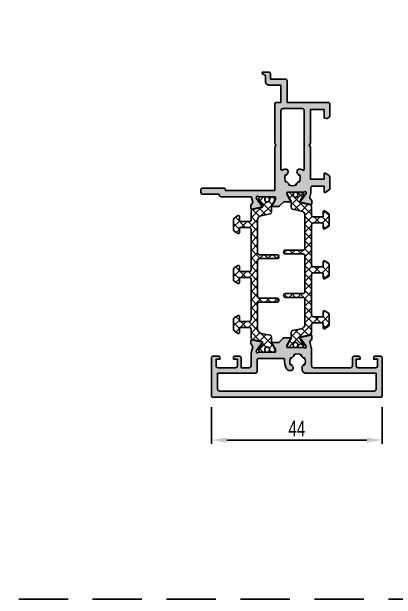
# Model space of a CAD drawing. Header units: millimetres. Extents: x -158 to 6343, y 4572 to 7765.
# Drawn here: x 3790.1 to 3889.1, y 4980.1 to 5131.2 of the extents above; entities that cross this region are included whole.
import ezdxf

# ---------------------------------------------------------------- set-up
doc = ezdxf.new("R2010")
doc.units = ezdxf.units.MM
doc.header["$LTSCALE"] = 0.2
doc.linetypes.add('DASHED2', pattern=[9.525, 6.35, -3.175])
for name, color, linetype in [('REYNAERS', 7, 'Continuous'), ('RI-DIMENSION', 7, 'Continuous'), ('RI-HATCH-P', 7, 'Continuous'), ('RI-HATCH-PI', 4, 'Continuous'), ('RI-LAYOUT', 7, 'Continuous'), ('RI-PROFILE', 7, 'Continuous')]:
    doc.layers.add(name, color=color, linetype=linetype)
doc.styles.add('T7', font='arial.ttf', dxfattribs={"width": 0.7})
doc.dimstyles.new('SCHAAL1OP1', dxfattribs={"dimscale": 0, "dimtxt": 2, "dimasz": 2, "dimexe": 0.5, "dimexo": 1.5, "dimgap": 0.5, "dimtad": 1, "dimdec": 1, "dimzin": 9, "dimdsep": 46, "dimtxsty": 'T7', "dimcen": 2.5, "dimclrd": 256, "dimclre": 256, "dimclrt": 256, "dimadec": 1, "dimazin": 2, "dimtfac": 1, "dimtdec": 1, "dimtmove": 0, "dimatfit": 3, "dimfxl": 1, "dimtolj": 1, "dimtzin": 9, "dimlwd": -1, "dimlwe": -1, "dimarcsym": 0})

# ---------------------------------------------------------------- blocks, each defined once
blk = doc.blocks.new('0000773R')
at = {"layer": 'RI-HATCH-PI'}
h = blk.add_hatch(dxfattribs=at)
h.set_pattern_fill('_U', color=256, scale=1.5, angle=225, style=0, double=1, pattern_type=0)
h.set_pattern_definition([(225, (101.2278, 346.5722), (1.06066, -1.06066), []), (315, (101.2278, 346.5722), (1.06066, 1.06066), [])])
edge = h.paths.add_edge_path()
edge.add_line((4.55, 16.4), (4.55, 20))
edge.add_line((4.55, 20), (4.55, 25.6))
edge.add_arc((4.05, 25.6), 0.5, 359.9999, 449.9999)
edge.add_line((4.05, 26.1), (-0.45, 26.1))
edge.add_arc((-0.45, 26.6), 0.5, 179.9999, 269.9999, ccw=False)
edge.add_arc((-0.45, 26.6), 0.5, 89.9999, 179.9999, ccw=False)
edge.add_line((-0.45, 27.1), (4.05, 27.1))
edge.add_arc((4.05, 27.6), 0.5, 269.9985, 359.9985)
edge.add_line((4.55, 27.6), (4.55, 33.97))
edge.add_arc((3.35, 33.97), 1.2, 359.9985, 437.5001)
edge.add_line((3.61, 35.14), (1.34, 35.64))
edge.add_arc((1.45, 36.13), 0.5, 180.0221, 257.5001, ccw=False)
edge.add_line((0.95, 36.13), (0.95, 37.61))
edge.add_arc((0.65, 37.61), 0.3, 0.0001, 30.0001)
edge.add_line((0.91, 37.76), (0.03, 39.29))
edge.add_arc((0.2, 39.39), 0.2, 180.0001, 210.0001, ccw=False)
edge.add_line((0, 39.39), (0, 39.6))
edge.add_arc((0.4, 39.6), 0.4, 90.0001, 180.0001, ccw=False)
edge.add_line((0.4, 40), (0.98, 40))
edge.add_arc((0.98, 39.8), 0.2, 79.7779, 90.0001, ccw=False)
edge.add_arc((2.1, 46), 6.1, 259.7779, 262.5937)
edge.add_arc((1.28, 39.65), 0.3, 0.0001, 82.5937, ccw=False)
edge.add_line((1.58, 39.65), (1.58, 39.54))
edge.add_arc((2.1, 39.25), 0.6, 151.0451, 388.9551)
edge.add_line((2.63, 39.54), (2.63, 39.65))
edge.add_arc((2.93, 39.65), 0.3, 97.4065, 180.0001, ccw=False)
edge.add_arc((2.1, 46), 6.1, 277.4065, 280.2223)
edge.add_arc((3.22, 39.8), 0.2, 90.0001, 100.2223, ccw=False)
edge.add_line((3.22, 40), (3.8, 40))
edge.add_arc((3.8, 39.6), 0.4, 0.0001, 90.0001, ccw=False)
edge.add_line((4.2, 39.6), (4.2, 39.39))
edge.add_arc((4, 39.39), 0.2, -29.9999, 0.0001, ccw=False)
edge.add_line((4.17, 39.29), (3.29, 37.76))
edge.add_arc((3.55, 37.61), 0.3, 150.0001, 180.0001)
edge.add_line((3.25, 37.61), (3.25, 37.51))
edge.add_arc((3.55, 37.51), 0.3, 180.1146, 257.5001)
edge.add_line((3.49, 37.21), (5.86, 36.69))
edge.add_arc((5.75, 36.2), 0.5, 0.0001, 77.5001, ccw=False)
edge.add_line((6.25, 36.2), (6.25, 34.1))
edge.add_arc((6.75, 34.1), 0.5, 179.9739, 269.9739)
edge.add_line((6.75, 33.6), (9.05, 33.6))
edge.add_arc((9.05, 33.8), 0.2, 270.0001, 360.0001)
edge.add_line((9.25, 33.8), (9.25, 35))
edge.add_arc((9.45, 35), 0.2, 60.0001, 180.0001, ccw=False)
edge.add_line((9.55, 35.17), (10.5, 34.62))
edge.add_arc((10.25, 34.19), 0.5, 0.0001, 60.0001, ccw=False)
edge.add_line((10.75, 34.19), (10.75, 31.51))
edge.add_arc((10.25, 31.51), 0.5, -59.9999, 0.0001, ccw=False)
edge.add_line((10.5, 31.08), (9.55, 30.53))
edge.add_arc((9.45, 30.7), 0.2, 180.0001, 300.0001, ccw=False)
edge.add_line((9.25, 30.7), (9.25, 31.9))
edge.add_arc((9.05, 31.9), 0.2, 0.0001, 90.0001)
edge.add_line((9.05, 32.1), (6.75, 32.1))
edge.add_arc((6.75, 31.6), 0.5, 90.0001, 180.0001)
edge.add_line((6.25, 31.6), (6.25, 21.25))
edge.add_arc((6.75, 21.25), 0.5, 180.0001, 270.0001)
edge.add_line((6.75, 20.75), (9.05, 20.75))
edge.add_arc((9.05, 20.95), 0.2, 270.0001, 360.0001)
edge.add_line((9.25, 20.95), (9.25, 22.15))
edge.add_arc((9.45, 22.15), 0.2, 60.0001, 180.0001, ccw=False)
edge.add_line((9.55, 22.32), (10.5, 21.77))
edge.add_arc((10.25, 21.34), 0.5, 0.0001, 60.0001, ccw=False)
edge.add_line((10.75, 21.34), (10.75, 20))
edge.add_line((10.75, 20), (10.75, 18.66))
edge.add_arc((10.25, 18.66), 0.5, 299.9999, 359.9999, ccw=False)
edge.add_line((10.5, 18.23), (9.55, 17.68))
edge.add_arc((9.45, 17.85), 0.2, 179.9999, 299.9999, ccw=False)
edge.add_line((9.25, 17.85), (9.25, 19.05))
edge.add_arc((9.05, 19.05), 0.2, 359.9999, 449.9999)
edge.add_line((9.05, 19.25), (6.75, 19.25))
edge.add_arc((6.75, 18.75), 0.5, 89.9999, 179.9999)
edge.add_line((6.25, 18.75), (6.25, 8.4))
edge.add_arc((6.75, 8.4), 0.5, 179.9999, 269.9999)
edge.add_line((6.75, 7.9), (9.05, 7.9))
edge.add_arc((9.05, 8.1), 0.2, 269.9999, 359.9999)
edge.add_line((9.25, 8.1), (9.25, 9.3))
edge.add_arc((9.45, 9.3), 0.2, 59.9999, 179.9999, ccw=False)
edge.add_line((9.55, 9.47), (10.5, 8.92))
edge.add_arc((10.25, 8.49), 0.5, -0.0001, 59.9999, ccw=False)
edge.add_line((10.75, 8.49), (10.75, 5.81))
edge.add_arc((10.25, 5.81), 0.5, 299.9999, 359.9999, ccw=False)
edge.add_line((10.5, 5.38), (9.55, 4.83))
edge.add_arc((9.45, 5), 0.2, 179.9999, 299.9999, ccw=False)
edge.add_line((9.25, 5), (9.25, 6.2))
edge.add_arc((9.05, 6.2), 0.2, 359.9999, 449.9999)
edge.add_line((9.05, 6.4), (6.75, 6.4))
edge.add_arc((6.75, 5.9), 0.5, 89.9999, 179.9999)
edge.add_line((6.25, 5.9), (6.25, 3.8))
edge.add_arc((5.75, 3.8), 0.5, 282.4999, 359.9999, ccw=False)
edge.add_line((5.86, 3.31), (3.49, 2.79))
edge.add_arc((3.55, 2.49), 0.3, 102.4999, 179.8854)
edge.add_line((3.25, 2.49), (3.25, 2.39))
edge.add_arc((3.55, 2.39), 0.3, 179.9999, 209.9999)
edge.add_line((3.29, 2.24), (4.17, 0.71))
edge.add_arc((4, 0.61), 0.2, -0.0001, 29.9999, ccw=False)
edge.add_line((4.2, 0.61), (4.2, 0.4))
edge.add_arc((3.8, 0.4), 0.4, 269.9999, 359.9999, ccw=False)
edge.add_line((3.8, 0), (3.22, 0))
edge.add_arc((3.22, 0.2), 0.2, 259.7777, 269.9999, ccw=False)
edge.add_arc((2.1, -6), 6.1, 79.7777, 82.5935)
edge.add_arc((2.93, 0.35), 0.3, 179.9999, 262.5935, ccw=False)
edge.add_line((2.63, 0.35), (2.63, 0.46))
edge.add_arc((2.1, 0.75), 0.6, 331.0449, 568.9549)
edge.add_line((1.58, 0.46), (1.58, 0.35))
edge.add_arc((1.28, 0.35), 0.3, 277.4063, 359.9999, ccw=False)
edge.add_arc((2.1, -6), 6.1, 97.4063, 100.2221)
edge.add_arc((0.98, 0.2), 0.2, 269.9999, 280.2221, ccw=False)
edge.add_line((0.98, 0), (0.4, 0))
edge.add_arc((0.4, 0.4), 0.4, 179.9999, 269.9999, ccw=False)
edge.add_line((0, 0.4), (0, 0.61))
edge.add_arc((0.2, 0.61), 0.2, 149.9999, 179.9999, ccw=False)
edge.add_line((0.03, 0.71), (0.91, 2.24))
edge.add_arc((0.65, 2.39), 0.3, 329.9999, 359.9999)
edge.add_line((0.95, 2.39), (0.95, 3.87))
edge.add_arc((1.45, 3.87), 0.5, 102.4999, 179.982, ccw=False)
edge.add_line((1.34, 4.36), (3.61, 4.86))
edge.add_arc((3.35, 6.03), 1.2, 282.4999, 360.001)
edge.add_line((4.55, 6.03), (4.55, 14.4))
edge.add_arc((4.05, 14.4), 0.5, 0.001, 90.001)
edge.add_line((4.05, 14.9), (-0.45, 14.9))
edge.add_arc((-0.45, 15.4), 0.5, 179.9999, 269.9999, ccw=False)
edge.add_arc((-0.45, 15.4), 0.5, 89.9999, 179.9999, ccw=False)
edge.add_line((-0.45, 15.9), (4.05, 15.9))
edge.add_arc((4.05, 16.4), 0.5, 269.9999, 359.9999)
at = {"layer": 'RI-PROFILE', "transparency": 33554687}
blk.add_lwpolyline([(4.55, 16.4), (4.55, 20), (4.55, 25.6, 0.414214), (4.05, 26.1), (-0.45, 26.1, -0.414214), (-0.95, 26.6, -0.414214), (-0.45, 27.1), (4.05, 27.1, 0.414214), (4.55, 27.6), (4.55, 33.97, 0.351673), (3.61, 35.14), (1.34, 35.64, -0.351557), (0.95, 36.13), (0.95, 37.61, 0.131652), (0.91, 37.76), (0.03, 39.29, -0.131652), (0, 39.39), (0, 39.6, -0.414214), (0.4, 40), (0.98, 40, -0.044632), (1.02, 40, 0.012287), (1.31, 39.95, -0.37684), (1.58, 39.65), (1.58, 39.54, 1.69614), (2.63, 39.54), (2.63, 39.65, -0.37684), (2.89, 39.95, 0.012287), (3.18, 40, -0.044632), (3.22, 40), (3.8, 40, -0.414214), (4.2, 39.6), (4.2, 39.39, -0.131652), (4.17, 39.29), (3.29, 37.76, 0.131652), (3.25, 37.61), (3.25, 37.51, 0.351104), (3.49, 37.21), (5.86, 36.69, -0.351665), (6.25, 36.2), (6.25, 34.1, 0.414214), (6.75, 33.6), (9.05, 33.6, 0.414214), (9.25, 33.8), (9.25, 35, -0.57735), (9.55, 35.17), (10.5, 34.62, -0.267949), (10.75, 34.19), (10.75, 31.51, -0.267949), (10.5, 31.08), (9.55, 30.53, -0.57735), (9.25, 30.7), (9.25, 31.9, 0.414214), (9.05, 32.1), (6.75, 32.1, 0.414214), (6.25, 31.6), (6.25, 21.25, 0.414214), (6.75, 20.75), (9.05, 20.75, 0.414214), (9.25, 20.95), (9.25, 22.15, -0.57735), (9.55, 22.32), (10.5, 21.77, -0.267949), (10.75, 21.34), (10.75, 20), (10.75, 18.66, -0.267949), (10.5, 18.23), (9.55, 17.68, -0.57735), (9.25, 17.85), (9.25, 19.05, 0.414214), (9.05, 19.25), (6.75, 19.25, 0.414214), (6.25, 18.75), (6.25, 8.4, 0.414214), (6.75, 7.9), (9.05, 7.9, 0.414214), (9.25, 8.1), (9.25, 9.3, -0.57735), (9.55, 9.47), (10.5, 8.92, -0.267949), (10.75, 8.49), (10.75, 5.81, -0.267949), (10.5, 5.38), (9.55, 4.83, -0.57735), (9.25, 5), (9.25, 6.2, 0.414214), (9.05, 6.4), (6.75, 6.4, 0.414214), (6.25, 5.9), (6.25, 3.8, -0.351665), (5.86, 3.31), (3.49, 2.79, 0.351104), (3.25, 2.49), (3.25, 2.39, 0.131652), (3.29, 2.24), (4.17, 0.71, -0.131652), (4.2, 0.61), (4.2, 0.4, -0.414214), (3.8, 0), (3.22, 0, -0.044632), (3.18, 0, 0.012287), (2.89, 0.05, -0.37684), (2.63, 0.35), (2.63, 0.46, 1.69614), (1.58, 0.46), (1.58, 0.35, -0.37684), (1.31, 0.05, 0.012287), (1.02, 0, -0.044632), (0.98, 0), (0.4, 0, -0.414214), (0, 0.4), (0, 0.61, -0.131652), (0.03, 0.71), (0.91, 2.24, 0.131652), (0.95, 2.39), (0.95, 3.87, -0.351577), (1.34, 4.36), (3.61, 4.86, 0.35167), (4.55, 6.03), (4.55, 14.4, 0.414214), (4.05, 14.9), (-0.45, 14.9, -0.414214), (-0.95, 15.4, -0.414214), (-0.45, 15.9), (4.05, 15.9, 0.414214)], format="xyb", close=True, dxfattribs=at)
blk = doc.blocks.new('0000773L')
at = {"layer": 'RI-HATCH-PI'}
h = blk.add_hatch(dxfattribs=at)
h.set_pattern_fill('_U', color=256, scale=1.5, angle=45, style=0, double=1, pattern_type=0)
h.set_pattern_definition([(45, (-101.2278, -306.572), (-1.06066, 1.06066), []), (135, (-101.2278, -306.572), (-1.06066, -1.06066), [])])
edge = h.paths.add_edge_path()
edge.add_line((-4.55, 23.6), (-4.55, 20))
edge.add_line((-4.55, 20), (-4.55, 14.4))
edge.add_arc((-4.05, 14.4), 0.5, 179.9999, 269.9999)
edge.add_line((-4.05, 13.9), (0.45, 13.9))
edge.add_arc((0.45, 13.4), 0.5, -0.0001, 89.9999, ccw=False)
edge.add_arc((0.45, 13.4), 0.5, 269.9999, 359.9999, ccw=False)
edge.add_line((0.45, 12.9), (-4.05, 12.9))
edge.add_arc((-4.05, 12.4), 0.5, 89.9985, 179.9985)
edge.add_line((-4.55, 12.4), (-4.55, 6.03))
edge.add_arc((-3.35, 6.03), 1.2, 179.9985, 257.5001)
edge.add_line((-3.61, 4.86), (-1.34, 4.36))
edge.add_arc((-1.45, 3.87), 0.5, 0.0221, 77.5001, ccw=False)
edge.add_line((-0.95, 3.87), (-0.95, 2.39))
edge.add_arc((-0.65, 2.39), 0.3, 180.0001, 210.0001)
edge.add_line((-0.91, 2.24), (-0.03, 0.71))
edge.add_arc((-0.2, 0.61), 0.2, 0.0001, 30.0001, ccw=False)
edge.add_line((0, 0.61), (0, 0.4))
edge.add_arc((-0.4, 0.4), 0.4, -89.9999, 0.0001, ccw=False)
edge.add_line((-0.4, 0), (-0.98, 0))
edge.add_arc((-0.98, 0.2), 0.2, 259.7779, 270.0001, ccw=False)
edge.add_arc((-2.1, -6), 6.1, 79.7779, 82.5937)
edge.add_arc((-1.27, 0.35), 0.3, 180.0001, 262.5937, ccw=False)
edge.add_line((-1.57, 0.35), (-1.57, 0.46))
edge.add_arc((-2.1, 0.75), 0.6, 331.0451, 568.9551)
edge.add_line((-2.62, 0.46), (-2.62, 0.35))
edge.add_arc((-2.92, 0.35), 0.3, -82.5935, 0.0001, ccw=False)
edge.add_arc((-2.1, -6), 6.1, 97.4065, 100.2223)
edge.add_arc((-3.22, 0.2), 0.2, 270.0001, 280.2223, ccw=False)
edge.add_line((-3.22, 0), (-3.8, 0))
edge.add_arc((-3.8, 0.4), 0.4, 180.0001, 270.0001, ccw=False)
edge.add_line((-4.2, 0.4), (-4.2, 0.61))
edge.add_arc((-4, 0.61), 0.2, 150.0001, 180.0001, ccw=False)
edge.add_line((-4.17, 0.71), (-3.29, 2.24))
edge.add_arc((-3.55, 2.39), 0.3, 330.0001, 360.0001)
edge.add_line((-3.25, 2.39), (-3.25, 2.49))
edge.add_arc((-3.55, 2.49), 0.3, 0.1146, 77.5001)
edge.add_line((-3.49, 2.79), (-5.86, 3.31))
edge.add_arc((-5.75, 3.8), 0.5, 180.0001, 257.5001, ccw=False)
edge.add_line((-6.25, 3.8), (-6.25, 5.9))
edge.add_arc((-6.75, 5.9), 0.5, 359.9739, 449.9739)
edge.add_line((-6.75, 6.4), (-9.05, 6.4))
edge.add_arc((-9.05, 6.2), 0.2, 90.0001, 180.0001)
edge.add_line((-9.25, 6.2), (-9.25, 5))
edge.add_arc((-9.45, 5), 0.2, -119.9999, 0.0001, ccw=False)
edge.add_line((-9.55, 4.83), (-10.5, 5.38))
edge.add_arc((-10.25, 5.81), 0.5, 180.0001, 240.0001, ccw=False)
edge.add_line((-10.75, 5.81), (-10.75, 8.49))
edge.add_arc((-10.25, 8.49), 0.5, 120.0001, 180.0001, ccw=False)
edge.add_line((-10.5, 8.92), (-9.55, 9.47))
edge.add_arc((-9.45, 9.3), 0.2, 0.0001, 120.0001, ccw=False)
edge.add_line((-9.25, 9.3), (-9.25, 8.1))
edge.add_arc((-9.05, 8.1), 0.2, 180.0001, 270.0001)
edge.add_line((-9.05, 7.9), (-6.75, 7.9))
edge.add_arc((-6.75, 8.4), 0.5, 270.0001, 360.0001)
edge.add_line((-6.25, 8.4), (-6.25, 18.75))
edge.add_arc((-6.75, 18.75), 0.5, 0.0001, 90.0001)
edge.add_line((-6.75, 19.25), (-9.05, 19.25))
edge.add_arc((-9.05, 19.05), 0.2, 90.0001, 180.0001)
edge.add_line((-9.25, 19.05), (-9.25, 17.85))
edge.add_arc((-9.45, 17.85), 0.2, -119.9999, 0.0001, ccw=False)
edge.add_line((-9.55, 17.68), (-10.5, 18.23))
edge.add_arc((-10.25, 18.66), 0.5, 180.0001, 240.0001, ccw=False)
edge.add_line((-10.75, 18.66), (-10.75, 20))
edge.add_line((-10.75, 20), (-10.75, 21.34))
edge.add_arc((-10.25, 21.34), 0.5, 119.9999, 179.9999, ccw=False)
edge.add_line((-10.5, 21.77), (-9.55, 22.32))
edge.add_arc((-9.45, 22.15), 0.2, -0.0001, 119.9999, ccw=False)
edge.add_line((-9.25, 22.15), (-9.25, 20.95))
edge.add_arc((-9.05, 20.95), 0.2, 179.9999, 269.9999)
edge.add_line((-9.05, 20.75), (-6.75, 20.75))
edge.add_arc((-6.75, 21.25), 0.5, 269.9999, 359.9999)
edge.add_line((-6.25, 21.25), (-6.25, 31.6))
edge.add_arc((-6.75, 31.6), 0.5, 359.9999, 449.9999)
edge.add_line((-6.75, 32.1), (-9.05, 32.1))
edge.add_arc((-9.05, 31.9), 0.2, 89.9999, 179.9999)
edge.add_line((-9.25, 31.9), (-9.25, 30.7))
edge.add_arc((-9.45, 30.7), 0.2, 239.9999, 359.9999, ccw=False)
edge.add_line((-9.55, 30.53), (-10.5, 31.08))
edge.add_arc((-10.25, 31.51), 0.5, 179.9999, 239.9999, ccw=False)
edge.add_line((-10.75, 31.51), (-10.75, 34.19))
edge.add_arc((-10.25, 34.19), 0.5, 119.9999, 179.9999, ccw=False)
edge.add_line((-10.5, 34.62), (-9.55, 35.17))
edge.add_arc((-9.45, 35), 0.2, -0.0001, 119.9999, ccw=False)
edge.add_line((-9.25, 35), (-9.25, 33.8))
edge.add_arc((-9.05, 33.8), 0.2, 179.9999, 269.9999)
edge.add_line((-9.05, 33.6), (-6.75, 33.6))
edge.add_arc((-6.75, 34.1), 0.5, 269.9999, 359.9999)
edge.add_line((-6.25, 34.1), (-6.25, 36.2))
edge.add_arc((-5.75, 36.2), 0.5, 102.4999, 179.9999, ccw=False)
edge.add_line((-5.86, 36.69), (-3.49, 37.21))
edge.add_arc((-3.55, 37.51), 0.3, 282.4999, 359.8854)
edge.add_line((-3.25, 37.51), (-3.25, 37.61))
edge.add_arc((-3.55, 37.61), 0.3, 359.9999, 389.9999)
edge.add_line((-3.29, 37.76), (-4.17, 39.29))
edge.add_arc((-4, 39.39), 0.2, 179.9999, 209.9999, ccw=False)
edge.add_line((-4.2, 39.39), (-4.2, 39.6))
edge.add_arc((-3.8, 39.6), 0.4, 89.9999, 179.9999, ccw=False)
edge.add_line((-3.8, 40), (-3.22, 40))
edge.add_arc((-3.22, 39.8), 0.2, 79.7777, 89.9999, ccw=False)
edge.add_arc((-2.1, 46), 6.1, 259.7777, 262.5935)
edge.add_arc((-2.92, 39.65), 0.3, -0.0001, 82.5935, ccw=False)
edge.add_line((-2.62, 39.65), (-2.62, 39.54))
edge.add_arc((-2.1, 39.25), 0.6, 151.0449, 388.9549)
edge.add_line((-1.57, 39.54), (-1.57, 39.65))
edge.add_arc((-1.27, 39.65), 0.3, 97.4063, 179.9999, ccw=False)
edge.add_arc((-2.1, 46), 6.1, 277.4063, 280.2221)
edge.add_arc((-0.98, 39.8), 0.2, 89.9999, 100.2221, ccw=False)
edge.add_line((-0.98, 40), (-0.4, 40))
edge.add_arc((-0.4, 39.6), 0.4, -0.0001, 89.9999, ccw=False)
edge.add_line((0, 39.6), (0, 39.39))
edge.add_arc((-0.2, 39.39), 0.2, 329.9999, 359.9999, ccw=False)
edge.add_line((-0.03, 39.29), (-0.91, 37.76))
edge.add_arc((-0.65, 37.61), 0.3, 149.9999, 179.9999)
edge.add_line((-0.95, 37.61), (-0.95, 36.13))
edge.add_arc((-1.45, 36.13), 0.5, 282.4999, 359.982, ccw=False)
edge.add_line((-1.34, 35.64), (-3.61, 35.14))
edge.add_arc((-3.35, 33.97), 1.2, 102.4999, 180.001)
edge.add_line((-4.55, 33.97), (-4.55, 25.6))
edge.add_arc((-4.05, 25.6), 0.5, 180.001, 270.001)
edge.add_line((-4.05, 25.1), (0.45, 25.1))
edge.add_arc((0.45, 24.6), 0.5, -0.0001, 89.9999, ccw=False)
edge.add_arc((0.45, 24.6), 0.5, 269.9999, 359.9999, ccw=False)
edge.add_line((0.45, 24.1), (-4.05, 24.1))
edge.add_arc((-4.05, 23.6), 0.5, 89.9999, 179.9999)
at = {"layer": 'RI-PROFILE', "transparency": 33554687}
blk.add_lwpolyline([(-4.55, 23.6), (-4.55, 20), (-4.55, 14.4, 0.414214), (-4.05, 13.9), (0.45, 13.9, -0.414214), (0.95, 13.4, -0.414214), (0.45, 12.9), (-4.05, 12.9, 0.414214), (-4.55, 12.4), (-4.55, 6.03, 0.351673), (-3.61, 4.86), (-1.34, 4.36, -0.351557), (-0.95, 3.87), (-0.95, 2.39, 0.131652), (-0.91, 2.24), (-0.03, 0.71, -0.131652), (0, 0.61), (0, 0.4, -0.414214), (-0.4, 0), (-0.98, 0, -0.044632), (-1.02, 0, 0.012287), (-1.31, 0.05, -0.37684), (-1.57, 0.35), (-1.57, 0.46, 1.69614), (-2.62, 0.46), (-2.62, 0.35, -0.37684), (-2.89, 0.05, 0.012287), (-3.18, 0, -0.044632), (-3.22, 0), (-3.8, 0, -0.414214), (-4.2, 0.4), (-4.2, 0.61, -0.131652), (-4.17, 0.71), (-3.29, 2.24, 0.131652), (-3.25, 2.39), (-3.25, 2.49, 0.351104), (-3.49, 2.79), (-5.86, 3.31, -0.351665), (-6.25, 3.8), (-6.25, 5.9, 0.414214), (-6.75, 6.4), (-9.05, 6.4, 0.414214), (-9.25, 6.2), (-9.25, 5, -0.57735), (-9.55, 4.83), (-10.5, 5.38, -0.267949), (-10.75, 5.81), (-10.75, 8.49, -0.267949), (-10.5, 8.92), (-9.55, 9.47, -0.57735), (-9.25, 9.3), (-9.25, 8.1, 0.414214), (-9.05, 7.9), (-6.75, 7.9, 0.414214), (-6.25, 8.4), (-6.25, 18.75, 0.414214), (-6.75, 19.25), (-9.05, 19.25, 0.414214), (-9.25, 19.05), (-9.25, 17.85, -0.57735), (-9.55, 17.68), (-10.5, 18.23, -0.267949), (-10.75, 18.66), (-10.75, 20), (-10.75, 21.34, -0.267949), (-10.5, 21.77), (-9.55, 22.32, -0.57735), (-9.25, 22.15), (-9.25, 20.95, 0.414214), (-9.05, 20.75), (-6.75, 20.75, 0.414214), (-6.25, 21.25), (-6.25, 31.6, 0.414214), (-6.75, 32.1), (-9.05, 32.1, 0.414214), (-9.25, 31.9), (-9.25, 30.7, -0.57735), (-9.55, 30.53), (-10.5, 31.08, -0.267949), (-10.75, 31.51), (-10.75, 34.19, -0.267949), (-10.5, 34.62), (-9.55, 35.17, -0.57735), (-9.25, 35), (-9.25, 33.8, 0.414214), (-9.05, 33.6), (-6.75, 33.6, 0.414214), (-6.25, 34.1), (-6.25, 36.2, -0.351665), (-5.86, 36.69), (-3.49, 37.21, 0.351104), (-3.25, 37.51), (-3.25, 37.61, 0.131652), (-3.29, 37.76), (-4.17, 39.29, -0.131652), (-4.2, 39.39), (-4.2, 39.6, -0.414214), (-3.8, 40), (-3.22, 40, -0.044632), (-3.18, 40, 0.012287), (-2.89, 39.95, -0.37684), (-2.62, 39.65), (-2.62, 39.54, 1.69614), (-1.57, 39.54), (-1.57, 39.65, -0.37684), (-1.31, 39.95, 0.012287), (-1.02, 40, -0.044632), (-0.98, 40), (-0.4, 40, -0.414214), (0, 39.6), (0, 39.39, -0.131652), (-0.03, 39.29), (-0.91, 37.76, 0.131652), (-0.95, 37.61), (-0.95, 36.13, -0.351577), (-1.34, 35.64), (-3.61, 35.14, 0.35167), (-4.55, 33.97), (-4.55, 25.6, 0.414214), (-4.05, 25.1), (0.45, 25.1, -0.414214), (0.95, 24.6, -0.414214), (0.45, 24.1), (-4.05, 24.1, 0.414214)], format="xyb", close=True, dxfattribs=at)
blk = doc.blocks.new('4I31015')
for points in [[(18.94, 32.34), (18.89, 32.5, 0.083094), (18.86, 32.56), (17.57, 34.33, -1.178332), (17.42, 34.7), (20.1, 35.29, -0.479656), (20.35, 35.1), (20.35, 34.27, -0.185256), (20.29, 34.14), (19.88, 33.68, 0.263193), (19.84, 33.49), (20.15, 32.25, 0.344043), (20.34, 32.1), (28, 32.1, -0.414214), (28.5, 31.6), (28.5, 31.45), (32.68, 31.45, -0.414214), (33.18, 30.95), (33.18, 30.35, -0.414214), (32.68, 29.85), (27.4, 29.85, -0.414214), (26.9, 30.35), (26.9, 30.5), (14.2, 30.5), (14.2, 19.32), (13.9, 18.8), (14.2, 18.28), (14.2, 8.3, -0.414214), (13.7, 7.8), (12.6, 7.8), (12.6, 3.4), (15.6, 3.4, -0.414214), (16.6, 2.4), (16.6, 0.89), (17.33, 0.47, -0.767327), (17.2, 0), (15.8, 0, -0.414214), (15.3, 0.5), (15.3, 1.8), (11.5, 1.8, -0.414214), (11, 2.3), (11, 7.8), (0.5, 7.8, -0.414214), (0, 8.3), (0, 11.29, -0.267949), (0.25, 11.73), (0.68, 11.97, -0.198912), (0.83, 11.99), (1.5, 11.81), (1.5, 9.6), (5, 9.6), (5, 18.28), (5.3, 18.8), (5, 19.32), (5, 27.6), (1.5, 27.6), (1.5, 26.2, -0.57735), (1.2, 26.03), (0.25, 26.58, -0.267949), (0, 27.01), (0, 29.99, -0.267949), (0.25, 30.42), (1.2, 30.97, -0.57735), (1.5, 30.8), (1.5, 29.4), (4.65, 29.4, 0.414214), (4.85, 29.6), (4.85, 31.05), (5.16, 32.29, 0.263193), (5.12, 32.48), (4.71, 32.94, -0.185256), (4.65, 33.07), (4.65, 33.9, -0.479656), (4.9, 34.09), (7.58, 33.5, -1.178332), (7.43, 33.13), (6.14, 31.36, 0.083094), (6.11, 31.3), (6.06, 31.14, 0.892534), (6.61, 30.9), (10.85, 30.9, 0.414214), (11.05, 31.1), (11.05, 31.47, 0.131652), (11.02, 31.57), (10.2, 33, -1), (10.2, 33.4), (11.87, 33.4), (12.92, 34.45, -0.198912), (13.28, 34.6), (14.8, 34.6, -1), (14.8, 34.2), (13.98, 32.77, 0.131652), (13.95, 32.67), (13.95, 32.3, 0.414214), (14.15, 32.1), (18.39, 32.1, 0.892534)], [(12.6, 25.09), (12.6, 9.9, -0.414214), (12.1, 9.4), (7.1, 9.4, -0.414214), (6.6, 9.9), (6.6, 25.09, -0.641395), (6.93, 25.24, 0.179494), (7.58, 25), (7.95, 25, 0.414214), (8.45, 25.5), (8.45, 25.77, 0.189103), (8.32, 26.11, -0.07797), (8.01, 26.56), (7.79, 26.45, -0.247116), (7.88, 28.32), (8.06, 28.13, -0.145898), (8.77, 28.84), (8.58, 29.02, -0.272842), (10.62, 29.02), (10.43, 28.84, -0.145898), (11.14, 28.13), (11.32, 28.32, -0.247116), (11.41, 26.45), (11.19, 26.56, -0.07797), (10.88, 26.11, 0.189103), (10.75, 25.77), (10.75, 25.5, 0.414214), (11.25, 25), (11.62, 25, 0.179494), (12.27, 25.24, -0.641395)]]:
    blk.add_lwpolyline(points, format="xyb", close=True)
blk = doc.blocks.new('4E31015')
for points in [[(12.11, 11.6), (16.35, 11.6, 0.414214), (16.55, 11.8), (16.55, 12.17, 0.131652), (16.52, 12.27), (15.7, 13.7, -1), (15.7, 14.1), (17.37, 14.1), (18.42, 15.15, -0.198912), (18.78, 15.3), (20.3, 15.3, -1), (20.3, 14.9), (19.48, 13.47, 0.131652), (19.45, 13.37), (19.45, 13, 0.414214), (19.65, 12.8), (23.89, 12.8, 0.892534), (24.44, 13.04), (24.39, 13.2, 0.083094), (24.36, 13.26), (23.07, 15.03, -1.178332), (22.92, 15.4), (25.6, 15.99, -0.479656), (25.85, 15.8), (25.85, 14.97, -0.185256), (25.79, 14.84), (25.38, 14.38, 0.263193), (25.34, 14.19), (25.69, 12.78, -0.278153), (25.8, 12.6), (25.8, 8.1, 0.414214), (26.3, 7.6), (35.8, 7.6, 0.414214), (36.3, 8.1), (36.3, 10.1, -0.414214), (36.8, 10.6), (37.9, 10.6, -0.414214), (38.3, 10.2), (38.3, 9.8), (37.3, 9.8), (37.3, 8.1, 0.414214), (37.8, 7.6), (42.3, 7.6, 0.414214), (42.8, 8.1), (42.8, 9.8), (41.8, 9.8), (41.8, 10.2, -0.414214), (42.2, 10.6), (43.5, 10.6, -0.414214), (44, 10.1), (44, 0.5, -0.414214), (43.5, 0), (0.5, 0, -0.414214), (0, 0.5), (0, 10.1, -0.414214), (0.5, 10.6), (1.8, 10.6, -0.414214), (2.2, 10.2), (2.2, 9.8), (1.2, 9.8), (1.2, 8.1, 0.414214), (1.7, 7.6), (6.2, 7.6, 0.414214), (6.7, 8.1), (6.7, 9.8), (5.7, 9.8), (5.7, 10.2, -0.414214), (6.1, 10.6), (7.2, 10.6, -0.414214), (7.7, 10.1), (7.7, 7.6), (9.7, 7.6, 0.414214), (10.2, 8.1), (10.2, 11.4, -0.341999), (10.35, 11.59), (10.35, 11.75), (10.66, 12.99, 0.263193), (10.62, 13.18), (10.21, 13.64, -0.185256), (10.15, 13.77), (10.15, 14.6, -0.479656), (10.4, 14.79), (13.08, 14.2, -1.178332), (12.93, 13.83), (11.64, 12.06, 0.083094), (11.61, 12), (11.56, 11.84, 0.892534)], [(19.34, 7.36, -0.1871), (18.85, 9.77, 0.464122), (18.65, 10), (12.1, 10, 0.414214), (11.8, 9.7), (11.8, 6.7, -0.414214), (11.3, 6.2), (1.6, 6.2), (1.6, 2.1, 0.414214), (2.1, 1.6), (41.9, 1.6, 0.414214), (42.4, 2.1), (42.4, 6.2), (24.35, 6.2, -0.414214), (23.35, 7.2), (23.35, 7.67, -0.189103), (23.48, 8.01, 0.07797), (23.79, 8.46), (24.01, 8.35, 0.247116), (23.92, 10.22), (23.74, 10.03, 0.145898), (23.03, 10.74), (23.22, 10.92, 0.272842), (21.18, 10.92), (21.37, 10.74, 0.145898), (20.66, 10.03), (20.48, 10.22, 0.247116), (20.39, 8.35), (20.61, 8.46, 0.07797), (20.92, 8.01, -0.189103), (21.05, 7.67), (21.05, 7.4, -0.414214), (20.55, 6.9), (20.18, 6.9, -0.254888)]]:
    blk.add_lwpolyline(points, format="xyb", close=True)
blk = doc.blocks.new('4031015b')
at = {"rotation": 180}
blk.add_blockref('4I31015', (33.18, 83.7), dxfattribs=at)
for name, p in [('0000773L', (19.13, 11.6)), ('4E31015', (2.68, 0))]:
    blk.add_blockref(name, p)
at = {"xscale": -1, "rotation": 180}
blk.add_blockref('0000773R', (22.23, 52.8), dxfattribs=at)
blk = doc.blocks.new('4031015')
at = {"layer": 'RI-HATCH-P'}
h = blk.add_hatch(color=256, dxfattribs=at)
h.dxf.hatch_style = 1
edge = h.paths.add_edge_path(flags=16)
edge.add_line((20.58, 58.61), (20.58, 73.8))
edge.add_arc((21.08, 73.8), 0.5, 90, 180, ccw=False)
edge.add_line((21.08, 74.3), (26.08, 74.3))
edge.add_arc((26.08, 73.8), 0.5, 0, 90, ccw=False)
edge.add_line((26.58, 73.8), (26.58, 58.61))
edge.add_arc((26.38, 58.61), 0.2, -130.7036, 0, ccw=False)
edge.add_arc((25.6, 57.7), 1, 49.2964, 90)
edge.add_line((25.6, 58.7), (25.23, 58.7))
edge.add_arc((25.23, 58.2), 0.5, 90, 180)
edge.add_line((24.73, 58.2), (24.73, 57.93))
edge.add_arc((25.23, 57.93), 0.5, 180, 222.8334)
edge.add_arc((23.58, 56.4), 1.75, 25, 42.8334, ccw=False)
edge.add_line((25.16, 57.14), (25.39, 57.24))
edge.add_arc((23.58, 56.4), 2, -30.5225, 25, ccw=False)
edge.add_line((25.3, 55.38), (25.12, 55.57))
edge.add_arc((23.58, 56.4), 1.75, 298.3985, 331.6015, ccw=False)
edge.add_line((24.41, 54.86), (24.59, 54.68))
edge.add_arc((23.58, 56.4), 2, 239.4775, 300.5225, ccw=False)
edge.add_line((22.56, 54.68), (22.75, 54.86))
edge.add_arc((23.58, 56.4), 1.75, 208.3985, 241.6015, ccw=False)
edge.add_line((22.04, 55.57), (21.86, 55.38))
edge.add_arc((23.58, 56.4), 2, 155, 210.5225, ccw=False)
edge.add_line((21.77, 57.24), (21.99, 57.14))
edge.add_arc((23.58, 56.4), 1.75, 137.1666, 155, ccw=False)
edge.add_arc((21.93, 57.93), 0.5, 317.1666, 360)
edge.add_line((22.43, 57.93), (22.43, 58.2))
edge.add_arc((21.93, 58.2), 0.5, 360, 450)
edge.add_line((21.93, 58.7), (21.56, 58.7))
edge.add_arc((21.56, 57.7), 1, 90, 130.7036)
edge.add_arc((20.78, 58.61), 0.2, 180, 310.7036, ccw=False)
edge = h.paths.add_edge_path()
edge.add_line((14.24, 51.36), (14.29, 51.2))
edge.add_arc((14.48, 51.26), 0.2, 197, 216)
edge.add_line((14.32, 51.14), (15.61, 49.37))
edge.add_arc((15.71, 49.2), 0.2, -77.5, 121.2206, ccw=False)
edge.add_line((15.76, 49), (13.08, 48.41))
edge.add_arc((13.03, 48.6), 0.2, 180, 282.5, ccw=False)
edge.add_line((12.83, 48.6), (12.83, 49.43))
edge.add_arc((13.03, 49.43), 0.2, 138.0183, 180, ccw=False)
edge.add_line((12.88, 49.56), (13.3, 50.02))
edge.add_arc((13.15, 50.15), 0.2, 318.0183, 377)
edge.add_line((13.34, 50.21), (13.03, 51.45))
edge.add_arc((12.83, 51.4), 0.2, 14.0583, 90)
edge.add_line((12.83, 51.6), (5.18, 51.6))
edge.add_arc((5.18, 52.1), 0.5, 180, 270, ccw=False)
edge.add_line((4.68, 52.1), (4.68, 52.25))
edge.add_line((4.68, 52.25), (0.5, 52.25))
edge.add_arc((0.5, 52.75), 0.5, 180, 270, ccw=False)
edge.add_line((0, 52.75), (0, 53.35))
edge.add_arc((0.5, 53.35), 0.5, 90, 180, ccw=False)
edge.add_line((0.5, 53.85), (5.78, 53.85))
edge.add_arc((5.78, 53.35), 0.5, 0, 90, ccw=False)
edge.add_line((6.28, 53.35), (6.28, 53.2))
edge.add_line((6.28, 53.2), (18.98, 53.2))
edge.add_line((18.98, 53.2), (18.98, 64.38))
edge.add_line((18.98, 64.38), (19.28, 64.9))
edge.add_line((19.28, 64.9), (18.98, 65.42))
edge.add_line((18.98, 65.42), (18.98, 75.4))
edge.add_arc((19.48, 75.4), 0.5, 90, 180, ccw=False)
edge.add_line((19.48, 75.9), (20.58, 75.9))
edge.add_line((20.58, 75.9), (20.58, 80.3))
edge.add_line((20.58, 80.3), (17.58, 80.3))
edge.add_arc((17.58, 81.3), 1, 180, 270, ccw=False)
edge.add_line((16.58, 81.3), (16.58, 82.81))
edge.add_line((16.58, 82.81), (15.85, 83.23))
edge.add_arc((15.98, 83.45), 0.25, 90, 240, ccw=False)
edge.add_line((15.98, 83.7), (17.38, 83.7))
edge.add_arc((17.38, 83.2), 0.5, 0, 90, ccw=False)
edge.add_line((17.88, 83.2), (17.88, 81.9))
edge.add_line((17.88, 81.9), (21.68, 81.9))
edge.add_arc((21.68, 81.4), 0.5, 0, 90, ccw=False)
edge.add_line((22.18, 81.4), (22.18, 75.9))
edge.add_line((22.18, 75.9), (32.68, 75.9))
edge.add_arc((32.68, 75.4), 0.5, 0, 90, ccw=False)
edge.add_line((33.18, 75.4), (33.18, 72.41))
edge.add_arc((32.68, 72.41), 0.5, 300, 360, ccw=False)
edge.add_line((32.93, 71.97), (32.5, 71.73))
edge.add_arc((32.4, 71.9), 0.2, 255, 300, ccw=False)
edge.add_line((32.35, 71.71), (31.68, 71.89))
edge.add_line((31.68, 71.89), (31.68, 74.1))
edge.add_line((31.68, 74.1), (28.18, 74.1))
edge.add_line((28.18, 74.1), (28.18, 65.42))
edge.add_line((28.18, 65.42), (27.88, 64.9))
edge.add_line((27.88, 64.9), (28.18, 64.38))
edge.add_line((28.18, 64.38), (28.18, 56.1))
edge.add_line((28.18, 56.1), (31.68, 56.1))
edge.add_line((31.68, 56.1), (31.68, 57.5))
edge.add_arc((31.88, 57.5), 0.2, 60, 180, ccw=False)
edge.add_line((31.98, 57.67), (32.93, 57.12))
edge.add_arc((32.68, 56.69), 0.5, 0, 60, ccw=False)
edge.add_line((33.18, 56.69), (33.18, 53.71))
edge.add_arc((32.68, 53.71), 0.5, 300, 360, ccw=False)
edge.add_line((32.93, 53.28), (31.98, 52.73))
edge.add_arc((31.88, 52.9), 0.2, 180, 300, ccw=False)
edge.add_line((31.68, 52.9), (31.68, 54.3))
edge.add_line((31.68, 54.3), (28.53, 54.3))
edge.add_arc((28.53, 54.1), 0.2, 90, 180.0001)
edge.add_line((28.33, 54.1), (28.33, 52.65))
edge.add_line((28.33, 52.65), (28.02, 51.41))
edge.add_arc((28.21, 51.35), 0.2, 163, 221.9817)
edge.add_line((28.06, 51.22), (28.47, 50.76))
edge.add_arc((28.32, 50.63), 0.2, 0, 41.9817, ccw=False)
edge.add_line((28.52, 50.63), (28.52, 49.8))
edge.add_arc((28.32, 49.8), 0.2, 257.5, 360, ccw=False)
edge.add_line((28.28, 49.61), (25.6, 50.2))
edge.add_arc((25.64, 50.4), 0.2, 58.7794, 257.5, ccw=False)
edge.add_line((25.75, 50.57), (27.04, 52.34))
edge.add_arc((26.88, 52.46), 0.2, 324, 343)
edge.add_line((27.07, 52.4), (27.12, 52.56))
edge.add_arc((26.83, 52.65), 0.3, 343, 510)
edge.add_line((26.57, 52.8), (22.33, 52.8))
edge.add_arc((22.33, 52.6), 0.2, 90, 180)
edge.add_line((22.13, 52.6), (22.13, 52.23))
edge.add_arc((22.33, 52.23), 0.2, 180, 210)
edge.add_line((22.16, 52.13), (22.98, 50.7))
edge.add_arc((22.98, 50.5), 0.2, -90, 90, ccw=False)
edge.add_line((22.98, 50.3), (21.31, 50.3))
edge.add_line((21.31, 50.3), (20.26, 49.25))
edge.add_arc((19.9, 49.6), 0.5, 270, 315, ccw=False)
edge.add_line((19.9, 49.1), (18.38, 49.1))
edge.add_arc((18.38, 49.3), 0.2, 90, 270, ccw=False)
edge.add_line((18.38, 49.5), (19.2, 50.93))
edge.add_arc((19.03, 51.03), 0.2, 330, 360)
edge.add_line((19.23, 51.03), (19.23, 51.4))
edge.add_arc((19.03, 51.4), 0.2, 0, 90)
edge.add_line((19.03, 51.6), (14.79, 51.6))
edge.add_arc((14.53, 51.45), 0.3, 30, 197)
edge = h.paths.add_edge_path(flags=16)
edge.add_arc((24.88, 9.2), 3.4, 170.4118, 212.8019, ccw=False)
edge.add_arc((21.33, 9.8), 0.2, 350.4118, 450)
edge.add_line((21.33, 10), (14.78, 10))
edge.add_arc((14.78, 9.7), 0.3, 90, 180)
edge.add_line((14.48, 9.7), (14.48, 6.7))
edge.add_arc((13.98, 6.7), 0.5, -90, 0, ccw=False)
edge.add_line((13.98, 6.2), (4.28, 6.2))
edge.add_line((4.28, 6.2), (4.28, 2.1))
edge.add_arc((4.78, 2.1), 0.5, 180, 270)
edge.add_line((4.78, 1.6), (44.58, 1.6))
edge.add_arc((44.58, 2.1), 0.5, 270, 360)
edge.add_line((45.08, 2.1), (45.08, 6.2))
edge.add_line((45.08, 6.2), (27.03, 6.2))
edge.add_arc((27.03, 7.2), 1, 180, 270, ccw=False)
edge.add_line((26.03, 7.2), (26.03, 7.67))
edge.add_arc((26.53, 7.67), 0.5, 137.1666, 180, ccw=False)
edge.add_arc((24.88, 9.2), 1.75, 317.1666, 335)
edge.add_line((26.47, 8.46), (26.69, 8.35))
edge.add_arc((24.88, 9.2), 2, 335, 390.5225)
edge.add_line((26.6, 10.22), (26.42, 10.03))
edge.add_arc((24.88, 9.2), 1.75, 28.3985, 61.6015)
edge.add_line((25.71, 10.74), (25.89, 10.92))
edge.add_arc((24.88, 9.2), 2, 59.4775, 120.5225)
edge.add_line((23.86, 10.92), (24.05, 10.74))
edge.add_arc((24.88, 9.2), 1.75, 118.3985, 151.6015)
edge.add_line((23.34, 10.03), (23.16, 10.22))
edge.add_arc((24.88, 9.2), 2, 149.4775, 205)
edge.add_line((23.07, 8.35), (23.29, 8.46))
edge.add_arc((24.88, 9.2), 1.75, 205, 222.8334)
edge.add_arc((23.23, 7.67), 0.5, 0, 42.8334, ccw=False)
edge.add_line((23.73, 7.67), (23.73, 7.4))
edge.add_arc((23.23, 7.4), 0.5, -90, 0, ccw=False)
edge.add_line((23.23, 6.9), (22.86, 6.9))
edge.add_arc((22.86, 7.9), 1, 212.8019, 270, ccw=False)
edge = h.paths.add_edge_path()
edge.add_line((14.79, 11.6), (19.03, 11.6))
edge.add_arc((19.03, 11.8), 0.2, 270, 360)
edge.add_line((19.23, 11.8), (19.23, 12.17))
edge.add_arc((19.03, 12.17), 0.2, 360, 390)
edge.add_line((19.2, 12.27), (18.38, 13.7))
edge.add_arc((18.38, 13.9), 0.2, 90, 270, ccw=False)
edge.add_line((18.38, 14.1), (20.05, 14.1))
edge.add_line((20.05, 14.1), (21.1, 15.15))
edge.add_arc((21.45, 14.8), 0.5, 90, 135, ccw=False)
edge.add_line((21.45, 15.3), (22.98, 15.3))
edge.add_arc((22.98, 15.1), 0.2, -90, 90, ccw=False)
edge.add_line((22.98, 14.9), (22.16, 13.47))
edge.add_arc((22.33, 13.37), 0.2, 150, 180)
edge.add_line((22.13, 13.37), (22.13, 13))
edge.add_arc((22.33, 13), 0.2, 180, 270)
edge.add_line((22.33, 12.8), (26.57, 12.8))
edge.add_arc((26.83, 12.95), 0.3, 210, 377)
edge.add_line((27.12, 13.04), (27.07, 13.2))
edge.add_arc((26.88, 13.14), 0.2, 17, 36)
edge.add_line((27.04, 13.26), (25.75, 15.03))
edge.add_arc((25.64, 15.2), 0.2, 102.5, 301.2206, ccw=False)
edge.add_line((25.6, 15.4), (28.28, 15.99))
edge.add_arc((28.32, 15.8), 0.2, 0, 102.5, ccw=False)
edge.add_line((28.52, 15.8), (28.52, 14.97))
edge.add_arc((28.32, 14.97), 0.2, 318.0183, 360, ccw=False)
edge.add_line((28.47, 14.84), (28.06, 14.38))
edge.add_arc((28.21, 14.25), 0.2, 138.0183, 197)
edge.add_line((28.02, 14.19), (28.37, 12.78))
edge.add_arc((28.28, 12.6), 0.2, 0, 62.1763, ccw=False)
edge.add_line((28.48, 12.6), (28.48, 8.1))
edge.add_arc((28.98, 8.1), 0.5, 180, 270)
edge.add_line((28.98, 7.6), (38.48, 7.6))
edge.add_arc((38.48, 8.1), 0.5, 270, 360)
edge.add_line((38.98, 8.1), (38.98, 10.1))
edge.add_arc((39.48, 10.1), 0.5, 90, 180, ccw=False)
edge.add_line((39.48, 10.6), (40.58, 10.6))
edge.add_arc((40.58, 10.2), 0.4, 0, 90, ccw=False)
edge.add_line((40.98, 10.2), (40.98, 9.8))
edge.add_line((40.98, 9.8), (39.98, 9.8))
edge.add_line((39.98, 9.8), (39.98, 8.1))
edge.add_arc((40.48, 8.1), 0.5, 180, 270)
edge.add_line((40.48, 7.6), (44.98, 7.6))
edge.add_arc((44.98, 8.1), 0.5, 270, 360)
edge.add_line((45.48, 8.1), (45.48, 9.8))
edge.add_line((45.48, 9.8), (44.48, 9.8))
edge.add_line((44.48, 9.8), (44.48, 10.2))
edge.add_arc((44.88, 10.2), 0.4, 90, 180, ccw=False)
edge.add_line((44.88, 10.6), (46.18, 10.6))
edge.add_arc((46.18, 10.1), 0.5, 0, 90, ccw=False)
edge.add_line((46.68, 10.1), (46.68, 0.5))
edge.add_arc((46.18, 0.5), 0.5, -90, 0, ccw=False)
edge.add_line((46.18, 0), (3.18, 0))
edge.add_arc((3.18, 0.5), 0.5, 180, 270, ccw=False)
edge.add_line((2.68, 0.5), (2.68, 10.1))
edge.add_arc((3.18, 10.1), 0.5, 90, 180, ccw=False)
edge.add_line((3.18, 10.6), (4.48, 10.6))
edge.add_arc((4.48, 10.2), 0.4, 0, 90, ccw=False)
edge.add_line((4.88, 10.2), (4.88, 9.8))
edge.add_line((4.88, 9.8), (3.88, 9.8))
edge.add_line((3.88, 9.8), (3.88, 8.1))
edge.add_arc((4.38, 8.1), 0.5, 180, 270)
edge.add_line((4.38, 7.6), (8.88, 7.6))
edge.add_arc((8.88, 8.1), 0.5, 270, 360)
edge.add_line((9.38, 8.1), (9.38, 9.8))
edge.add_line((9.38, 9.8), (8.38, 9.8))
edge.add_line((8.38, 9.8), (8.38, 10.2))
edge.add_arc((8.78, 10.2), 0.4, 90, 180, ccw=False)
edge.add_line((8.78, 10.6), (9.88, 10.6))
edge.add_arc((9.88, 10.1), 0.5, 0, 90, ccw=False)
edge.add_line((10.38, 10.1), (10.38, 7.6))
edge.add_line((10.38, 7.6), (12.38, 7.6))
edge.add_arc((12.38, 8.1), 0.5, 269.9999, 360)
edge.add_line((12.88, 8.1), (12.88, 11.4))
edge.add_arc((13.08, 11.4), 0.2, 104.4775, 180, ccw=False)
edge.add_line((13.03, 11.59), (13.03, 11.75))
edge.add_line((13.03, 11.75), (13.34, 12.99))
edge.add_arc((13.15, 13.05), 0.2, 343, 401.9817)
edge.add_line((13.3, 13.18), (12.88, 13.64))
edge.add_arc((13.03, 13.77), 0.2, 180, 221.9817, ccw=False)
edge.add_line((12.83, 13.77), (12.83, 14.6))
edge.add_arc((13.03, 14.6), 0.2, 77.5, 180, ccw=False)
edge.add_line((13.08, 14.79), (15.76, 14.2))
edge.add_arc((15.71, 14), 0.2, -121.2206, 77.5, ccw=False)
edge.add_line((15.61, 13.83), (14.32, 12.06))
edge.add_arc((14.48, 11.94), 0.2, 144, 163)
edge.add_line((14.29, 12), (14.24, 11.84))
edge.add_arc((14.53, 11.75), 0.3, 163, 330)
for name, p in [('4031015b', (0, 0)), ('0000773L', (19.13, 11.6))]:
    blk.add_blockref(name, p)
at = {"xscale": -1, "rotation": 180}
blk.add_blockref('0000773R', (22.23, 52.8), dxfattribs=at)
blk = doc.blocks.new('*D162')
at = {"layer": 'Defpoints', "color": 0, "transparency": 16777216}
for p in [(3841.48, 5032.52), (3885.48, 5032.52), (3885.48, 5021.02)]:
    blk.add_point(p, dxfattribs=at)
at = {"layer": 'RI-DIMENSION', "color": 7, "transparency": 16777216}
for p, q in [((3841.48, 5029.52), (3841.48, 5020.02)), ((3885.48, 5029.52), (3885.48, 5020.02)), ((3845.48, 5021.02), (3881.48, 5021.02))]:
    blk.add_line(p, q, dxfattribs=at)
for points in [[(3845.48, 5021.69), (3845.48, 5020.35), (3841.48, 5021.02)], [(3881.48, 5021.69), (3881.48, 5020.35), (3885.48, 5021.02)]]:
    blk.add_solid(points, dxfattribs=at)
at = {"layer": 'RI-DIMENSION', "transparency": 16777216, "insert": (3863.48, 5024.02), "char_height": 4, "attachment_point": 5, "style": 'T7'}
blk.add_mtext('\\A1;44', dxfattribs=at)

msp = doc.modelspace()

# ---------------------------------------------------------------- linework, layer by layer
at = {"layer": 'RI-LAYOUT', "linetype": 'DASHED2', "ltscale": 10, "flags": 128}
msp.add_lwpolyline([(4052.2, 4980.06), (3691.03, 4980.06), (3691.03, 5152.41), (4052.2, 5152.41)], close=True, dxfattribs=at)

# ---------------------------------------------------------------- block references
at = {"layer": 'REYNAERS'}
msp.add_blockref('4031015', (3838.8, 5032.02), dxfattribs=at)

# ---------------------------------------------------------------- dimensions: what is measured, and where the dimension line sits
at = {"layer": 'RI-DIMENSION', "color": 7}
dim = msp.add_linear_dim(base=(3885.48, 5021.02), p1=(3841.48, 5032.52), p2=(3885.48, 5032.52), dimstyle='SCHAAL1OP1', override={"dimscale": 2, "dimclrd": 7, "dimclre": 7}, dxfattribs=at)
dim.commit()
dim.dimension.update_dxf_attribs({"geometry": '*D162', "text_midpoint": (3863.48, 5024.02)})

doc.saveas('drawing.dxf')
